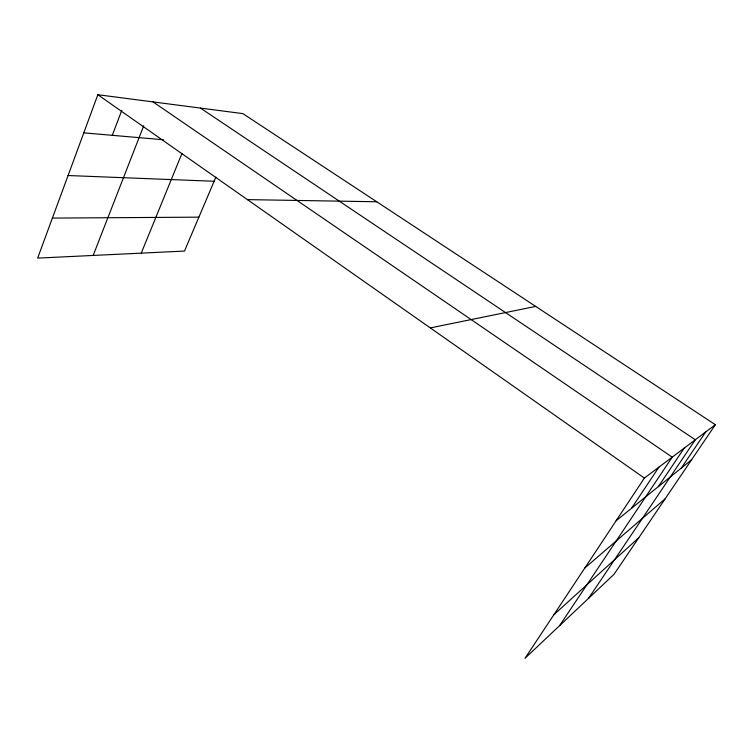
<?xml version="1.0" encoding="UTF-8"?>
<svg xmlns="http://www.w3.org/2000/svg" width="753" height="753" viewBox="0 0 753 753"><rect width="100%" height="100%" fill="white"/><g stroke="black" fill="none" stroke-linecap="round" stroke-linejoin="round"><path stroke-width="1.13" d="M715.35 424.701L644.389 478.08L525.01 658.291L613.987 574.351L715.35 424.701L242.852 113.618L97.843 94.709L37.65 258.11L184.485 251.069L215.904 177.087M112.301 135.333L121.77 110.362M93.174 255.455L143.729 125.732M141.253 253.149L181.962 153.405M631.485 508.331L658.866 467.189M559.545 625.705L672.203 457.165L153.01 101.9M658.395 486.579L684.176 448.148M588.564 598.334L695.301 439.78L200.458 108.084M681.305 468.065L705.674 431.987M553.85 614.759L638.76 537.774M584.799 568.035L665.144 498.815M616.133 520.747L691.64 459.716M430.311 327.913L535.684 306.415M52.39 218.088L198.886 217.156M247.408 199.62L376.735 201.766M68.071 175.524L214.125 181.266M83.79 132.857L163.57 139.766M97.843 94.709L644.389 478.08"/></g></svg>
